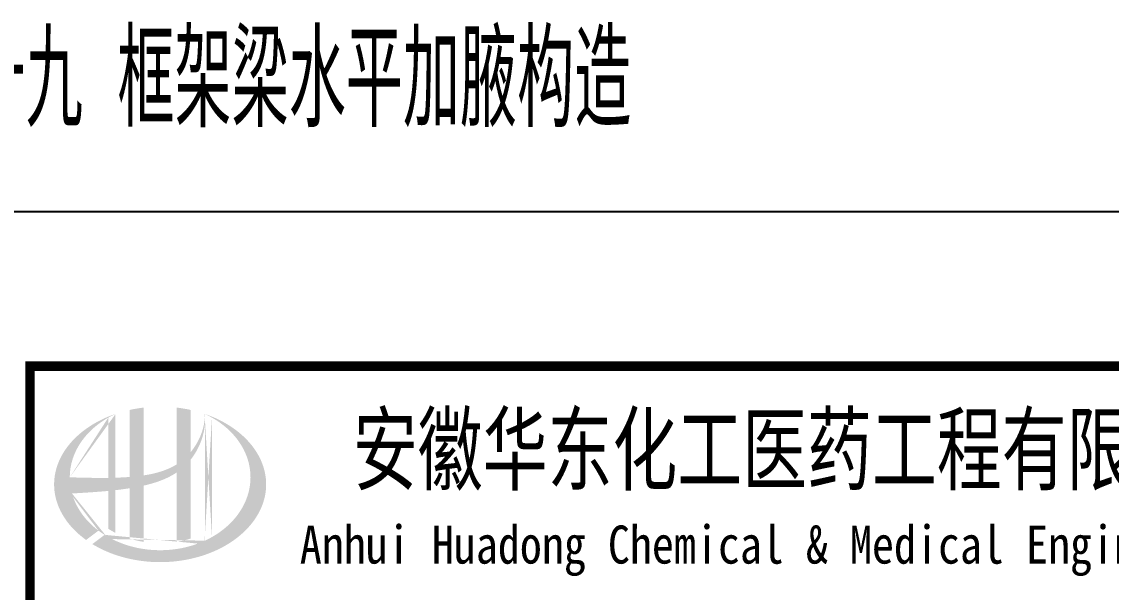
# Model space of a CAD drawing. Extents: x 9732137 to 18866768, y -962146 to 246094.
# Drawn here: x 9842097 to 9850112, y 112631 to 116828 of the extents above; entities that cross this region are included whole.
import ezdxf
from ezdxf.enums import TextEntityAlignment as Align

# ---------------------------------------------------------------- set-up
doc = ezdxf.new("R2010")
doc.units = 0
doc.header["$LTSCALE"] = 1000
doc.layers.get('0').update_dxf_attribs({"linetype": 'CONTINUOUS'})
doc.layers.add('NUM', color=7, linetype='CONTINUOUS')
doc.layers.add('TAB', color=7, linetype='CONTINUOUS')
doc.styles.add('AHD_TQ_S', font='')
doc.styles.add('TSSD_Norm', font='Tssdeng.shx', dxfattribs={"width": 0.7, "bigfont": 'hztxt.shx'})
doc.styles.get('AHD_TQ_S').set_extended_font_data('SimSun')

msp = doc.modelspace()

# ---------------------------------------------------------------- hatches: boundary and pattern name
h = msp.add_hatch(color=256)
edge = h.paths.add_edge_path()
edge.add_spline(control_points=[(9842993.3, 113415.4), (9842999.4, 113416.8), (9843005.5, 113418.2), (9843054.6, 113430.1), (9843097.2, 113443), (9843172.2, 113474.2), (9843205.1, 113491.1), (9843236, 113511.7)], knot_values=[61.629012, 61.629012, 61.629012, 61.629012, 63.330431, 63.330431, 75.353634, 75.353634, 85.398649, 85.398649, 85.398649, 85.398649], degree=3, periodic=0)
edge.add_line((9843236, 113511.7), (9843236, 113001.5))
edge.add_spline(control_points=[(9843236, 113001.5), (9843253.1, 113004.2), (9843270.1, 113007.6), (9843304.9, 113015.6), (9843322.6, 113020.5), (9843340, 113025.9)], knot_values=[4.908456, 4.908456, 4.908456, 4.908456, 4.992821, 4.992821, 5.083034, 5.083034, 5.083034, 5.083034], degree=3, periodic=0)
edge.add_line((9843340, 113025.9), (9843340, 113607.4))
edge.add_spline(control_points=[(9843340, 113607.4), (9843348.6, 113618.3), (9843356.8, 113629.7), (9843382.9, 113669.3), (9843398.6, 113699.3), (9843427.8, 113772), (9843439, 113815.8), (9843443.7, 113861.2), (9843443.9, 113862.4), (9843444, 113863.7)], knot_values=[97.991744, 97.991744, 97.991744, 97.991744, 101.64219, 101.64219, 110.337975, 110.337975, 121.934322, 121.934322, 122.270691, 122.270691, 122.270691, 122.270691], degree=3, periodic=0)
edge.add_line((9843444, 113863.7), (9843444, 113934.1))
edge.add_spline(control_points=[(9843444, 113934.1), (9843443.9, 113926.5), (9843443.5, 113918.8), (9843443, 113911.1)], knot_values=[126.194075, 126.194075, 126.194075, 126.194075, 128.396762, 128.396762, 128.396762, 128.396762], degree=3, periodic=0)
edge.add_spline(control_points=[(9843443, 113911.1), (9843442.5, 113904.9), (9843441.9, 113898.7), (9843441.1, 113892.5)], knot_values=[124.417049, 124.417049, 124.417049, 124.417049, 126.194075, 126.194075, 126.194075, 126.194075], degree=3, periodic=0)
edge.add_spline(control_points=[(9843441.1, 113892.5), (9843440, 113883.4), (9843438.5, 113874.2), (9843436.7, 113865.1)], knot_values=[121.80529, 121.80529, 121.80529, 121.80529, 124.417049, 124.417049, 124.417049, 124.417049], degree=3, periodic=0)
edge.add_spline(control_points=[(9843436.7, 113865.1), (9843434.3, 113853), (9843431.4, 113840.9), (9843427.9, 113828.9)], knot_values=[118.31574, 118.31574, 118.31574, 118.31574, 121.80529, 121.80529, 121.80529, 121.80529], degree=3, periodic=0)
edge.add_spline(control_points=[(9843427.9, 113828.9), (9843424.4, 113816.7), (9843420.3, 113804.7), (9843415.8, 113792.8)], knot_values=[114.795988, 114.795988, 114.795988, 114.795988, 118.31574, 118.31574, 118.31574, 118.31574], degree=3, periodic=0)
edge.add_spline(control_points=[(9843415.8, 113792.8), (9843411.3, 113781.2), (9843406.3, 113769.6), (9843400.9, 113758.3)], knot_values=[111.329641, 111.329641, 111.329641, 111.329641, 114.795988, 114.795988, 114.795988, 114.795988], degree=3, periodic=0)
edge.add_spline(control_points=[(9843400.9, 113758.3), (9843395.4, 113746.7), (9843389.4, 113735.4), (9843382.9, 113724.3)], knot_values=[107.79529, 107.79529, 107.79529, 107.79529, 111.329641, 111.329641, 111.329641, 111.329641], degree=3, periodic=0)
edge.add_spline(control_points=[(9843382.9, 113724.3), (9843376.6, 113713.5), (9843369.9, 113702.9), (9843362.7, 113692.7)], knot_values=[104.343579, 104.343579, 104.343579, 104.343579, 107.79529, 107.79529, 107.79529, 107.79529], degree=3, periodic=0)
edge.add_spline(control_points=[(9843362.7, 113692.7), (9843355.5, 113682.3), (9843347.9, 113672.2), (9843340, 113662.5)], knot_values=[100.8507, 100.8507, 100.8507, 100.8507, 104.343579, 104.343579, 104.343579, 104.343579], degree=3, periodic=0)
edge.add_line((9843340, 113662.5), (9843340, 113971.8))
edge.add_spline(control_points=[(9843340, 113971.8), (9843305.9, 113979.4), (9843271.1, 113985.2), (9843236, 113989.3)], knot_values=[4.423999, 4.423999, 4.423999, 4.423999, 4.558741, 4.558741, 4.558741, 4.558741], degree=3, periodic=0)
edge.add_line((9843236, 113989.3), (9843236, 113571.2))
edge.add_spline(control_points=[(9843236, 113571.2), (9843164, 113526.7), (9843079.8, 113503.4), (9842993.3, 113490.4)], knot_values=[63.246215, 63.246215, 63.246215, 63.246215, 87.689124, 87.689124, 87.689124, 87.689124], degree=3, periodic=0)
edge.add_line((9842993.3, 113490.4), (9842993.3, 113989.3))
edge.add_spline(control_points=[(9842993.3, 113989.3), (9842958.1, 113985.2), (9842923.4, 113979.4), (9842889.3, 113971.8)], knot_values=[4.866038, 4.866038, 4.866038, 4.866038, 5.000777, 5.000777, 5.000777, 5.000777], degree=3, periodic=0)
edge.add_line((9842889.3, 113971.8), (9842889.3, 113479))
edge.add_spline(control_points=[(9842889.3, 113479), (9842887.6, 113478.8), (9842852.7, 113476.2), (9842818.1, 113474.5), (9842785.3, 113473.4)], knot_values=[43.657356, 43.657356, 43.657356, 43.657356, 44.134253, 53.497092, 53.497092, 53.497092, 53.497092], degree=3, periodic=0)
edge.add_line((9842785.3, 113473.4), (9842785.3, 113942.6))
edge.add_spline(control_points=[(9842785.3, 113942.6), (9842768.3, 113936.7), (9842751.5, 113930.4), (9842735.1, 113923.7)], knot_values=[5.14157, 5.14157, 5.14157, 5.14157, 5.212921, 5.212921, 5.212921, 5.212921], degree=3, periodic=0)
edge.add_spline(control_points=[(9842735.1, 113923.7), (9842728.2, 113920.8), (9842721.4, 113917.9), (9842689.1, 113903.8), (9842664.6, 113891.5), (9842641.1, 113878.3)], knot_values=[5.212921, 5.212921, 5.212921, 5.212921, 5.24296, 5.24296, 5.355623, 5.355623, 5.355623, 5.355623], degree=3, periodic=0)
edge.add_spline(control_points=[(9842641.1, 113878.3), (9842626.2, 113869.9), (9842611.8, 113861.2), (9842597.8, 113852.1)], knot_values=[5.355623, 5.355623, 5.355623, 5.355623, 5.426974, 5.426974, 5.426974, 5.426974], degree=3, periodic=0)
edge.add_spline(control_points=[(9842597.8, 113852.1), (9842590.4, 113847.3), (9842583.1, 113842.4), (9842569.6, 113832.9), (9842563.4, 113828.4), (9842557.2, 113823.8)], knot_values=[5.426974, 5.426974, 5.426974, 5.426974, 5.464765, 5.464765, 5.498325, 5.498325, 5.498325, 5.498325], degree=3, periodic=0)
edge.add_spline(control_points=[(9842557.2, 113823.8), (9842531.2, 113804.2), (9842507.1, 113783.3), (9842485.2, 113761.3)], knot_values=[5.498325, 5.498325, 5.498325, 5.498325, 5.641027, 5.641027, 5.641027, 5.641027], degree=3, periodic=0)
edge.add_spline(control_points=[(9842485.2, 113761.3), (9842478.2, 113754.3), (9842471.4, 113747.2), (9842451, 113724.6), (9842438.1, 113708.8), (9842426.3, 113692.6)], knot_values=[5.641027, 5.641027, 5.641027, 5.641027, 5.686569, 5.686569, 5.783729, 5.783729, 5.783729, 5.783729], degree=3, periodic=0)
edge.add_spline(control_points=[(9842426.3, 113692.6), (9842411.2, 113671.8), (9842397.9, 113650.4), (9842384.8, 113625.5), (9842383.2, 113622.3), (9842381.6, 113619.1)], knot_values=[5.783729, 5.783729, 5.783729, 5.783729, 5.908374, 5.908374, 5.92643, 5.92643, 5.92643, 5.92643], degree=3, periodic=0)
edge.add_spline(control_points=[(9842381.6, 113619.1), (9842369.1, 113594), (9842359.1, 113568.4), (9842351.6, 113542.4)], knot_values=[5.92643, 5.92643, 5.92643, 5.92643, 6.069132, 6.069132, 6.069132, 6.069132], degree=3, periodic=0)
edge.add_spline(control_points=[(9842351.6, 113542.4), (9842348.4, 113531.3), (9842345.6, 113520.2), (9842340.2, 113494), (9842338, 113479), (9842336.5, 113463.9)], knot_values=[6.069132, 6.069132, 6.069132, 6.069132, 6.130179, 6.130179, 6.211834, 6.211834, 6.211834, 6.211834], degree=3, periodic=0)
edge.add_spline(control_points=[(9842336.5, 113463.9), (9842335.3, 113450.7), (9842334.6, 113437.5), (9842334.6, 113424.3)], knot_values=[6.211834, 6.211834, 6.211834, 6.211834, 6.283185, 6.283185, 6.283185, 6.283185], degree=3, periodic=0)
edge.add_spline(control_points=[(9842334.6, 113424.3), (9842334.6, 113415), (9842335, 113405.7), (9842335.6, 113396.4)], knot_values=[6.283185, 6.283185, 6.283185, 6.283185, 6.333655, 6.333655, 6.333655, 6.333655], degree=3, periodic=0)
edge.add_spline(control_points=[(9842335.6, 113396.4), (9842336.8, 113377.7), (9842339.3, 113359.1), (9842343.1, 113340.6)], knot_values=[6.333655, 6.333655, 6.333655, 6.333655, 6.434594, 6.434594, 6.434594, 6.434594], degree=3, periodic=0)
edge.add_spline(control_points=[(9842343.1, 113340.6), (9842343.4, 113339.4), (9842343.6, 113338.1), (9842347.5, 113319.6), (9842352.3, 113302.5), (9842358.2, 113285.4)], knot_values=[6.434594, 6.434594, 6.434594, 6.434594, 6.441278, 6.441278, 6.535532, 6.535532, 6.535532, 6.535532], degree=3, periodic=0)
edge.add_spline(control_points=[(9842358.2, 113285.4), (9842364.4, 113267.2), (9842371.9, 113249.2), (9842380.7, 113231.4)], knot_values=[6.535532, 6.535532, 6.535532, 6.535532, 6.636471, 6.636471, 6.636471, 6.636471], degree=3, periodic=0)
edge.add_spline(control_points=[(9842380.7, 113231.4), (9842382.9, 113226.9), (9842385.2, 113222.4), (9842394.5, 113204.8), (9842402.2, 113191.8), (9842410.6, 113178.9)], knot_values=[6.636471, 6.636471, 6.636471, 6.636471, 6.661894, 6.661894, 6.73741, 6.73741, 6.73741, 6.73741], degree=3, periodic=0)
edge.add_spline(control_points=[(9842410.6, 113178.9), (9842421.8, 113161.8), (9842434.1, 113144.9), (9842447.7, 113128.6)], knot_values=[6.73741, 6.73741, 6.73741, 6.73741, 6.838349, 6.838349, 6.838349, 6.838349], degree=3, periodic=0)
edge.add_spline(control_points=[(9842447.7, 113128.6), (9842453.6, 113121.4), (9842459.7, 113114.3), (9842474.3, 113098.4), (9842482.8, 113089.6), (9842491.7, 113080.9)], knot_values=[6.838349, 6.838349, 6.838349, 6.838349, 6.88251, 6.88251, 6.939288, 6.939288, 6.939288, 6.939288], degree=3, periodic=0)
edge.add_spline(control_points=[(9842491.7, 113080.9), (9842507.5, 113065.6), (9842524.3, 113050.7), (9842542.2, 113036.5)], knot_values=[6.939288, 6.939288, 6.939288, 6.939288, 7.040227, 7.040227, 7.040227, 7.040227], degree=3, periodic=0)
edge.add_spline(control_points=[(9842542.2, 113036.5), (9842551.2, 113029.4), (9842560.4, 113022.5), (9842569.8, 113015.7)], knot_values=[7.040227, 7.040227, 7.040227, 7.040227, 7.090696, 7.090696, 7.090696, 7.090696], degree=3, periodic=0)
edge.add_line((9842569.8, 113015.7), (9842661, 113084.1))
edge.add_ellipse((9843114.6, 113476.3), major_axis=(665, 0), ratio=0.806676, start_angle=192.81901, end_angle=226.98533, ccw=False)
edge.add_spline(control_points=[(9842466.2, 113357.3), (9842490.2, 113358.8), (9842514.3, 113360.3), (9842603, 113365.8), (9842667.8, 113370.1), (9842733.3, 113376.4)], knot_values=[11.398263, 11.398263, 11.398263, 11.398263, 18.40729, 18.40729, 37.18094, 37.18094, 37.18094, 37.18094], degree=3, periodic=0)
edge.add_line((9842733.3, 113376.4), (9842733.3, 113097.3))
edge.add_spline(control_points=[(9842733.3, 113097.3), (9842736.9, 113095.1), (9842740.5, 113092.9), (9842757.4, 113082.7), (9842771.2, 113075.1), (9842785.3, 113068)], knot_values=[4.049945, 4.049945, 4.049945, 4.049945, 4.072021, 4.072021, 4.153257, 4.153257, 4.153257, 4.153257], degree=3, periodic=0)
edge.add_line((9842785.3, 113068), (9842785.3, 113381.9))
edge.add_spline(control_points=[(9842785.3, 113381.9), (9842817.5, 113385.5), (9842849.9, 113389.8), (9842884.7, 113395.1), (9842887, 113395.5), (9842889.3, 113395.9)], knot_values=[42.135009, 42.135009, 42.135009, 42.135009, 51.307228, 51.307228, 51.948574, 51.948574, 51.948574, 51.948574], degree=3, periodic=0)
edge.add_line((9842889.3, 113395.9), (9842889.3, 113025.9))
edge.add_spline(control_points=[(9842889.3, 113025.9), (9842922.9, 113015.4), (9842957.8, 113007.2), (9842993.3, 113001.5)], knot_values=[4.34174, 4.34174, 4.34174, 4.34174, 4.516316, 4.516316, 4.516316, 4.516316], degree=3, periodic=0)
edge.add_line((9842993.3, 113001.5), (9842993.3, 113415.4))
edge = h.paths.add_edge_path(flags=16)
edge.add_ellipse((9843114.6, 113476.3), major_axis=(665, 0), ratio=0.806676, start_angle=124.98746, end_angle=179.99898, ccw=False)
edge.add_line((9842733.3, 113915.9), (9842733.3, 113472.2))
edge.add_spline(control_points=[(9842733.3, 113472.2), (9842638, 113470.9), (9842544, 113474), (9842449.6, 113476.3)], knot_values=[11.27373, 11.27373, 11.27373, 11.27373, 38.687513, 38.687513, 38.687513, 38.687513], degree=3, periodic=0)
edge = h.paths.add_edge_path()
edge.add_spline(control_points=[(9842615.8, 112985.2), (9842646.9, 112966.2), (9842680, 112948.9), (9842764.6, 112911.7), (9842817.9, 112893.9), (9842928.6, 112867.3), (9842986.1, 112858.6), (9843102.2, 112850.8), (9843160.9, 112851.7), (9843276.5, 112863.2), (9843333.3, 112873.8), (9843442.4, 112903.8), (9843494.5, 112923.3), (9843591.4, 112970.2), (9843636.2, 112997.6), (9843716.1, 113058.5), (9843751.3, 113092.1), (9843810.6, 113163.6), (9843834.8, 113201.4), (9843871.1, 113279.5), (9843883.4, 113319.8), (9843896, 113401), (9843896.3, 113441.9), (9843884.8, 113523.4), (9843873, 113563.9), (9843837.4, 113642.7), (9843813.6, 113680.9), (9843754.8, 113753), (9843719.7, 113787), (9843639.9, 113848.6), (9843595.2, 113876.4), (9843514, 113916.1), (9843479.6, 113930.3), (9843444, 113942.6)], knot_values=[0.886421, 0.886421, 0.886421, 0.886421, 1.040557, 1.040557, 1.261172, 1.261172, 1.481788, 1.481788, 1.702404, 1.702404, 1.92302, 1.92302, 2.143636, 2.143636, 2.364252, 2.364252, 2.584868, 2.584868, 2.805484, 2.805484, 3.026099, 3.026099, 3.246715, 3.246715, 3.46852, 3.46852, 3.690325, 3.690325, 3.91213, 3.91213, 4.133935, 4.133935, 4.283209, 4.283209, 4.283209, 4.283209], degree=3, periodic=0)
edge.add_line((9843444, 113942.6), (9843444, 113942.5))
edge.add_spline(control_points=[(9843444, 113942.4), (9843444, 113939.7), (9843444, 113936.9), (9843444, 113934.1)], knot_values=[128.396762, 128.396762, 128.396762, 128.396762, 129.192193, 129.192193, 129.192193, 129.192193], degree=3, periodic=0)
edge.add_line((9843444, 113934.1), (9843444, 113010.3))
edge.add_ellipse((9843114.6, 113476.3), major_axis=(665, 0), ratio=0.806676, start_angle=232.10542, end_angle=299.68334, ccw=False)
edge.add_line((9842706.2, 113053), (9842615.8, 112985.2))
edge = h.paths.add_edge_path(flags=16)
edge.add_ellipse((9843114.6, 113476.3), major_axis=(665, 0), ratio=0.806676, start_angle=304.98746, end_angle=415.01211, ccw=False)
edge.add_line((9843496, 113036.8), (9843496, 113915.9))

# ---------------------------------------------------------------- linework, layer by layer
msp.add_lwpolyline([(9860156.8, 114293.7, 70, 70, 0), (9842156.8, 114293.7, 70, 70, 0), (9842156.8, 108293.7, 0, 0, 0)], format="xyseb")
at = {"const_width": 70}
for points in [[(9860156.8, 114293.7), (9842156.8, 114293.7)], [(9842156.8, 114293.7), (9842156.8, 108293.7)]]:
    msp.add_lwpolyline(points, dxfattribs=at)
at = {"layer": 'TAB'}
msp.add_line((9800256.8, 115432.6), (9859462.8, 115432.6), dxfattribs=at)

# ---------------------------------------------------------------- texts
at = {"style": 'AHD_TQ_S'}
for s, height, width, p in [('安徽华东化工医药工程有限责任公司', 500, 0.7, (9848351.7, 113693.7)), ('Anhui Huadong Chemical & Medical Engineering Co.,Ltd', 280, 0.85, (9848351.7, 112943.7))]:
    msp.add_text(s, height=height, dxfattribs=dict(at, width=width)).set_placement(p, align=Align.MIDDLE)
at = {"layer": 'NUM', "color": 70, "style": 'TSSD_Norm', "width": 0.6}
msp.add_text('图十九 框架梁水平加腋构造', height=700, dxfattribs=at).set_placement((9841285.9, 116053.2))

doc.saveas('drawing.dxf')
